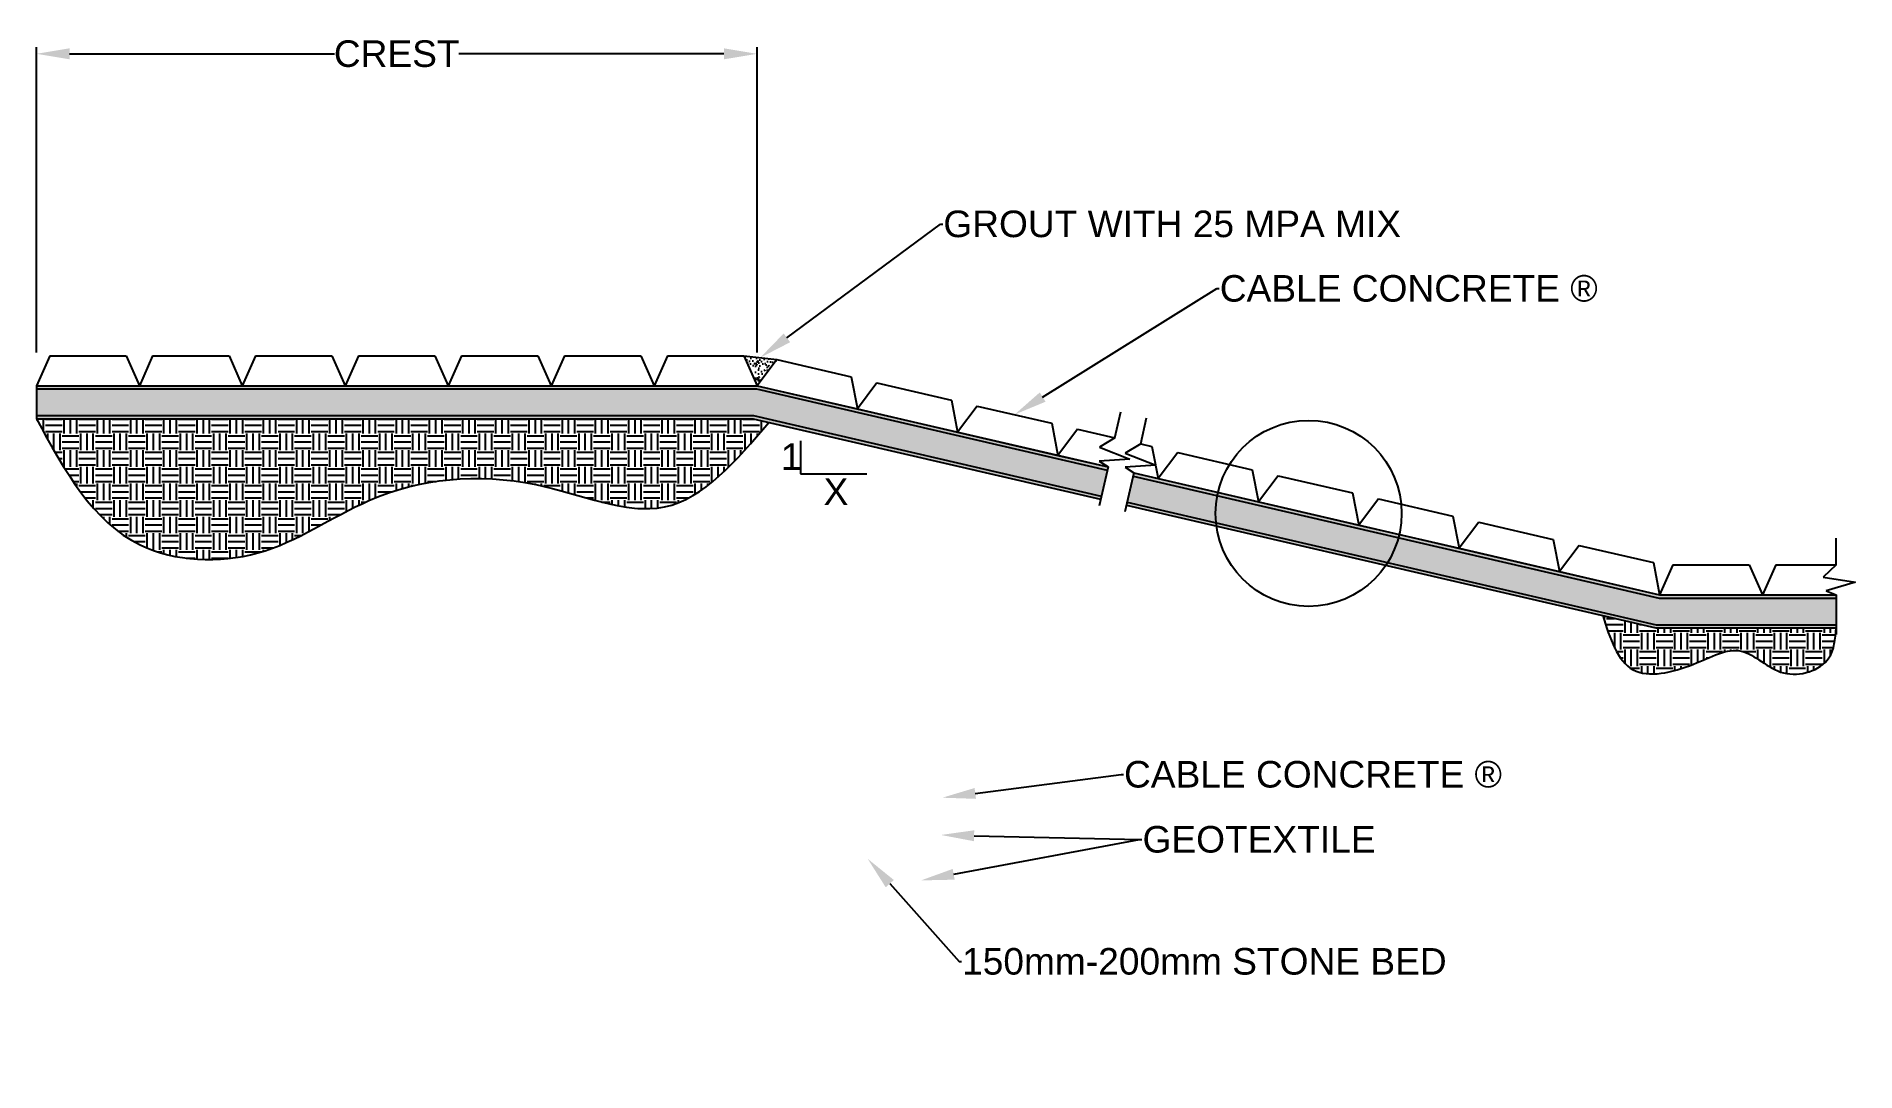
# Model space of a CAD drawing. Header units: inches. Extents: x 4 to 278, y -101 to 54.
import ezdxf
from ezdxf import colors
from ezdxf.entities.mleader import LeaderData, LeaderLine
from ezdxf.math import Vec2, Vec3

# ---------------------------------------------------------------- set-up
doc = ezdxf.new("R2010")
doc.units = ezdxf.units.IN
doc.header["$MEASUREMENT"] = 0
doc.styles.get("Standard").update_dxf_attribs({"font": 'arial.ttf'})
doc.dimstyles.get("Standard").update_dxf_attribs({"dimtxt": 4, "dimasz": 5, "dimexe": 1, "dimexo": 5, "dimgap": 0.09, "dimtad": 0, "dimtih": 1, "dimtoh": 1, "dimdec": 0, "dimzin": 0, "dimdsep": 46, "dimtxsty": 'Standard', "dimcen": 0.09, "dimadec": 0, "dimazin": 0, "dimtfac": 1, "dimtdec": 0, "dimtofl": 0, "dimtmove": 0, "dimatfit": 3, "dimfxl": 1, "dimtolj": 1, "dimtzin": 0, "dimarcsym": 0})

# ---------------------------------------------------------------- blocks, each defined once
blk = doc.blocks.new('*D1')
at = {"color": 0, "lineweight": -2, "transparency": 16777216}
for p, q in [((3.62, 6.91), (3.62, 52.87)), ((112.12, 6.91), (112.12, 52.87)), ((8.62, 51.87), (48.5, 51.87)), ((107.12, 51.87), (67.23, 51.87))]:
    blk.add_line(p, q, dxfattribs=at)
at = {"color": 0, "transparency": 16777216}
for points in [[(8.62, 52.7), (8.62, 51.04), (3.62, 51.87)], [(107.12, 52.7), (107.12, 51.04), (112.12, 51.87)]]:
    blk.add_solid(points, dxfattribs=at)
at = {"layer": 'Defpoints', "color": 0, "transparency": 16777216}
for p in [(112.12, 51.87), (3.62, 1.91), (112.12, 1.91)]:
    blk.add_point(p, dxfattribs=at)
at = {"color": 0, "transparency": 16777216, "insert": (57.87, 51.87), "char_height": 4, "attachment_point": 5}
blk.add_mtext('\\A1;CREST', dxfattribs=at)

msp = doc.modelspace()

# ---------------------------------------------------------------- hatches: boundary and pattern name
h = msp.add_hatch()
h.set_pattern_fill('AR-CONC', color=256, scale=0.25)
h.paths.add_polyline_path([(115.08, 5.84), (110.12, 6.41), (112.12, 1.91)])
h = msp.add_hatch()
h.set_pattern_fill('ANSI38', color=256, scale=10)
h.paths.add_polyline_path([(168.86, -11.23), (168.75, -11.72), (247.96, -30.07), (274.58, -30.07), (274.58, -29.57), (248.02, -29.57)])
h.paths.add_polyline_path([(167.85, -15.62), (167.74, -16.1), (247.45, -34.57), (274.58, -34.57), (274.58, -34.07), (247.5, -34.07)])
h.paths.add_polyline_path([(112.12, 1.91), (3.62, 1.91), (3.62, 1.41), (112.06, 1.41), (164.85, -10.82), (164.97, -10.33)])
h.paths.add_polyline_path([(111.6, -2.59), (3.62, -2.59), (3.62, -3.09), (111.54, -3.09), (163.84, -15.2), (163.95, -14.71)])
h = msp.add_hatch()
h.set_pattern_fill('GRAVEL', color=256, scale=5)
h.set_pattern_definition([(228.01279, (3.6, 5), (-40, -45), [0.67268, -66.59544]), (184.96974, (3.15, 4.5), (60, 5), [1.15434, -114.279624]), (132.51045, (2, 4.4), (50, -55), [0.81394, -80.58016]), (267.27369, (0.05, 3.15), (5, 100), [1.05119, -104.06779]), (292.83365, (0, 2.1), (-25, 60), [1.030775, -102.046866]), (357.27369, (0.4, 1.15), (-100, 5), [1.05119, -104.06779]), (37.69424, (1.45, 1.1), (-65, -50), [1.390145, -137.62424]), (72.25533, (2.55, 1.95), (35, 110), [1.31244, -129.93161]), (121.42957, (2.95, 3.2), (-40, 65), [1.05475, -104.420366]), (175.23636, (2.4, 4.1), (55, -5), [1.20416, -59.00381]), (222.39744, (1.2, 4.2), (-60, -55), [1.55724, -154.166875]), (138.81407, (5, 3.1), (-35, 30), [0.531505, -52.619224]), (171.46923, (4.6, 3.45), (65, -10), [1.011185, -100.10756]), (225, (3.6, 3.6), (-6e-16, -5), [0.707105, -6.36396]), (203.1986, (3.25, 4.2), (25, 10), [0.38079, -37.698076]), (291.8014, (2.9, 4.05), (-5, 15), [0.538515, -26.38731]), (30.96376, (3.1, 3.55), (15, 10), [0.874645, -28.280114]), (161.56505, (3.85, 4), (10, -5), [0.632455, -15.17893]), (16.38954, (0, 4.05), (50, 15), [0.886, -87.714226]), (70.34618, (0.85, 4.3), (-20, -55), [0.743305, -73.58704]), (293.1986, (3.85, 5), (-10, 25), [0.761575, -37.31729]), (343.61046, (4.15, 4.3), (-50, 15), [0.886, -87.714226]), (339.44395, (0, 0.95), (-25, 10), [0.8544, -41.86562]), (294.77514, (0.8, 0.65), (-25, 55), [0.71589, -70.873215]), (66.8014, (3.9, 0), (10, 25), [0.761575, -37.31729]), (17.35402, (4.2, 0.7), (-65, -20), [0.838155, -82.97712]), (69.44395, (1.45, 0), (-10, -25), [0.4272, -42.29282]), (101.30993, (3.6, 0), (-5, 20), [0.25495, -25.24015]), (165.96376, (3.55, 0.25), (15, -5), [1.030775, -19.58475]), (186.00901, (2.55, 0.5), (50, 5), [0.95525, -94.569616]), (303.69007, (3.1, 3.1), (-5, 10), [0.72111, -17.30665]), (353.15723, (3.5, 2.5), (85, -10), [1.25897, -124.63781]), (60.9454, (4.75, 2.35), (-20, -35), [0.51478, -50.96337]), (90, (5, 2.8), (-5, 5), [0.3, -4.7]), (120.25644, (2.45, 0.65), (20, -35), [0.69462, -68.7676]), (48.01279, (2.1, 1.25), (40, 45), [1.34536, -65.92276]), (0, (3, 2.25), (5, 5), [1.3, -3.7]), (325.30485, (4.3, 2.25), (50, -35), [0.79057, -78.26637]), (254.0546, (4.95, 1.8), (-5, -20), [0.72801, -35.67254]), (207.645975, (4.75, 1.1), (-95, -50), [1.185325, -117.34737]), (175.42608, (3.7, 0.55), (-65, 5), [1.253995, -124.14537])])
h.paths.add_polyline_path([(112.06, 1.41), (3.62, 1.41), (3.62, -2.59), (111.6, -2.59), (163.95, -14.71), (164.85, -10.82)])
h.paths.add_polyline_path([(168.75, -11.72), (167.85, -15.62), (247.5, -34.07), (274.58, -34.07), (274.58, -30.07), (247.96, -30.07)])
h = msp.add_hatch()
h.set_pattern_fill('EARTH', color=256, scale=10)
edge = h.paths.add_edge_path()
edge.add_spline(control_points=[(3.62, -3.09), (7.84, -10.84), (15.12, -24.18), (38.15, -25.19), (54.96, -12.71), (76.88, -10.45), (99.37, -20.71), (109.01, -9.38), (113.89, -3.63)], knot_values=[0, 0, 0, 0, 24.593744, 42.332308, 60.838813, 86.064695, 105.723977, 125.936179, 125.936179, 125.936179, 125.936179], degree=3, periodic=0)
edge.add_line((113.89, -3.63), (111.54, -3.09))
edge.add_line((111.54, -3.09), (3.62, -3.09))
h = msp.add_hatch()
h.set_pattern_fill('EARTH', color=256, scale=10)
edge = h.paths.add_edge_path()
edge.add_spline(control_points=[(239.45, -32.71), (240.55, -36.15), (242.71, -42.93), (252.79, -40.66), (260.46, -36.24), (266.08, -42.9), (274.18, -40.39), (274.47, -36.21), (274.58, -34.57)], knot_values=[0, 0, 0, 0, 9.339159, 18.459969, 25.932242, 33.091763, 40.286003, 44.93037, 44.93037, 44.93037, 44.93037], degree=3, periodic=0)
edge.add_line((274.58, -34.57), (247.45, -34.57))
edge.add_line((247.45, -34.57), (239.45, -32.71))

# ---------------------------------------------------------------- linework, layer by layer
for p, q in [((5.62, 6.41), (3.62, 1.91)), ((5.62, 6.41), (17.12, 6.41)), ((17.12, 6.41), (19.12, 1.91)), ((21.12, 6.41), (19.12, 1.91)), ((21.12, 6.41), (32.62, 6.41)), ((32.62, 6.41), (34.62, 1.91)), ((36.62, 6.41), (34.62, 1.91)), ((36.62, 6.41), (48.12, 6.41)), ((48.12, 6.41), (50.12, 1.91)), ((52.12, 6.41), (50.12, 1.91)), ((52.12, 6.41), (63.62, 6.41)), ((63.62, 6.41), (65.62, 1.91)), ((67.62, 6.41), (65.62, 1.91)), ((67.62, 6.41), (79.12, 6.41)), ((79.12, 6.41), (81.12, 1.91)), ((83.12, 6.41), (81.12, 1.91)), ((83.12, 6.41), (94.62, 6.41)), ((94.62, 6.41), (96.62, 1.91)), ((98.62, 6.41), (96.62, 1.91)), ((98.62, 6.41), (110.12, 6.41)), ((110.12, 6.41), (112.12, 1.91)), ((110.12, 6.41), (115.08, 5.84)), ((115.08, 5.84), (112.12, 1.91)), ((115.08, 5.84), (126.28, 3.25)), ((126.28, 3.25), (127.22, -1.59)), ((3.62, 1.91), (19.12, 1.91)), ((3.62, 1.91), (112.12, 1.91)), ((3.62, 1.91), (3.62, 1.41)), ((3.62, 1.41), (112.06, 1.41)), ((3.62, 1.41), (3.62, -2.59)), ((19.12, 1.91), (34.62, 1.91)), ((34.62, 1.91), (50.12, 1.91)), ((50.12, 1.91), (65.62, 1.91)), ((65.62, 1.91), (81.12, 1.91)), ((81.12, 1.91), (96.62, 1.91)), ((96.62, 1.91), (112.12, 1.91)), ((112.06, 1.41), (164.85, -10.82)), ((112.12, 1.91), (127.22, -1.59)), ((112.12, 1.91), (164.97, -10.33)), ((130.18, 2.35), (127.22, -1.59)), ((130.18, 2.35), (141.38, -0.25)), ((3.62, -2.59), (111.6, -2.59)), ((3.62, -2.59), (3.62, -3.09)), ((111.6, -2.59), (163.95, -14.71)), ((127.22, -1.59), (142.32, -5.08)), ((141.38, -0.25), (142.32, -5.08)), ((145.28, -1.15), (142.32, -5.08)), ((145.28, -1.15), (156.48, -3.75)), ((165.98, -5.95), (166.88, -2.05)), ((3.62, -3.09), (111.54, -3.09)), ((111.54, -3.09), (163.84, -15.2)), ((142.32, -5.08), (157.42, -8.58)), ((156.48, -3.75), (157.42, -8.58)), ((160.38, -4.65), (157.42, -8.58)), ((160.38, -4.65), (165.98, -5.95)), ((169.88, -6.85), (170.78, -2.95)), ((118.65, -6.38), (118.65, -11.38)), ((165.98, -5.95), (163.68, -7.33)), ((163.68, -7.33), (168.26, -9.14)), ((169.88, -6.85), (167.57, -8.23)), ((169.88, -6.85), (171.58, -7.24)), ((171.58, -7.24), (172.12, -10.03)), ((175.48, -8.15), (172.52, -12.08)), ((175.48, -8.15), (186.68, -10.74)), ((157.42, -8.58), (164.97, -10.33)), ((164.97, -10.33), (163.61, -16.18)), ((168.26, -9.14), (163.64, -9.44)), ((163.64, -9.44), (164.97, -10.33)), ((172.16, -10.04), (167.53, -10.34)), ((167.53, -10.34), (168.86, -11.23)), ((167.57, -8.23), (172.16, -10.04)), ((172.12, -10.05), (172.52, -12.08)), ((186.68, -10.74), (187.62, -15.58)), ((118.65, -11.38), (128.65, -11.38)), ((168.86, -11.23), (167.51, -17.08)), ((168.75, -11.72), (247.96, -30.07)), ((168.86, -11.23), (172.52, -12.08)), ((168.86, -11.23), (248.02, -29.57)), ((172.52, -12.08), (187.62, -15.58)), ((190.58, -11.64), (187.62, -15.58)), ((190.58, -11.64), (201.78, -14.24)), ((167.74, -16.1), (247.45, -34.57)), ((167.85, -15.62), (247.5, -34.07)), ((187.62, -15.58), (202.72, -19.07)), ((201.78, -14.24), (202.72, -19.07)), ((205.68, -15.14), (202.72, -19.07)), ((205.68, -15.14), (216.88, -17.74)), ((202.72, -19.07), (217.82, -22.57)), ((216.88, -17.74), (217.82, -22.57)), ((220.78, -18.64), (217.82, -22.57)), ((220.78, -18.64), (231.98, -21.23)), ((231.98, -21.23), (232.92, -26.07)), ((274.58, -25.07), (274.58, -21.07)), ((217.82, -22.57), (232.92, -26.07)), ((235.88, -22.14), (232.92, -26.07)), ((235.88, -22.14), (247.08, -24.73)), ((232.92, -26.07), (248.02, -29.57)), ((247.08, -24.73), (248.02, -29.57)), ((250.02, -25.07), (248.02, -29.57)), ((250.02, -25.07), (261.52, -25.07)), ((261.52, -25.07), (263.52, -29.57)), ((265.52, -25.07), (263.52, -29.57)), ((265.52, -25.07), (274.58, -25.07)), ((274.58, -25.07), (272.65, -26.93)), ((272.65, -26.93), (277.52, -27.66)), ((247.96, -30.07), (274.58, -30.07)), ((248.02, -29.57), (263.52, -29.57)), ((248.02, -29.57), (274.58, -29.57)), ((263.52, -29.57), (274.58, -29.57)), ((277.52, -27.66), (273.09, -29)), ((273.09, -29), (274.58, -29.57)), ((274.58, -29.57), (274.58, -35.57)), ((247.45, -34.57), (274.58, -34.57)), ((247.5, -34.07), (274.58, -34.07))]:
    msp.add_line(p, q)
msp.add_circle((195.17, -17.32), 14)
for points in [[(3.62, -3.09), (19.25, -22.07), (36.95, -23.27), (53.69, -15.38), (78.8, -12.99), (98.17, -16.34), (113.89, -3.63)], [(239.45, -32.71), (244.02, -40.86), (253.1, -40.02), (260.31, -38.05), (266.68, -41.33), (273.51, -39.08), (274.58, -34.57)]]:
    msp.add_spline(points, degree=3)

# ---------------------------------------------------------------- texts
at = {"char_height": 4, "attachment_point": 1}
for s, width, insert in [('1', 2.7934, (115.71, -6.78)), ('X', 5.5869, (122.14, -12.04))]:
    msp.add_mtext_dynamic_manual_height_columns(s, width=width, gutter_width=1, heights=[0], dxfattribs=dict(at, insert=insert))

# ---------------------------------------------------------------- dimensions: what is measured, and where the dimension line sits
dim = msp.add_linear_dim(base=(112.12, 51.87), p1=(3.62, 1.91), p2=(112.12, 1.91), text='CREST', dimstyle='Standard')
dim.commit()
dim.dimension.update_dxf_attribs({"geometry": '*D1', "text_midpoint": (57.87, 51.87)})

# ---------------------------------------------------------------- leaders
ml = msp.add_multileader_mtext('Standard')
ml.set_content('GROUT WITH 25 MPA MIX', color=256)
ml.set_leader_properties()
ml.build(insert=Vec2(0, 0))
ml.multileader.update_dxf_attribs({"dogleg_length": 0.36, "arrow_head_size": 5})
ctx = ml.context
ctx.base_point, ctx.arrow_head_size, ctx.landing_gap_size, ctx.plane_origin = Vec3(140.08, 26.24), 5, 0.09, Vec3(112.6, 6.13)
notes = []
notes.append((ctx, [(0, (1, 1, 0), (139.72, 26.24), (1, 0), 0.36, [(0, [(112.6, 6.13)], 0, [])])]))
ctx.mtext.insert, ctx.mtext.flow_direction = Vec3(140.17, 28.27), 5
ml = msp.add_multileader_mtext('Standard')
ml.set_content('CABLE CONCRETE ®', color=256)
ml.set_leader_properties()
ml.build(insert=Vec2(0, 0))
ml.multileader.update_dxf_attribs({"dogleg_length": 0.36, "arrow_head_size": 5})
ctx = ml.context
ctx.base_point, ctx.arrow_head_size, ctx.landing_gap_size, ctx.plane_origin = Vec3(181.7, 16.53), 5, 0.09, Vec3(150.88, -2.45)
notes.append((ctx, [(0, (1, 1, 0), (181.34, 16.53), (1, 0), 0.36, [(0, [(150.88, -2.45)], 0, [])])]))
ctx.mtext.insert, ctx.mtext.flow_direction = Vec3(181.79, 18.56), 5
ml = msp.add_multileader_mtext('Standard')
ml.set_content('CABLE CONCRETE ®', color=256)
ml.set_leader_properties()
ml.build(insert=Vec2(0, 0))
ml.multileader.update_dxf_attribs({"dogleg_length": 0.36, "arrow_head_size": 5})
ctx = ml.context
ctx.base_point, ctx.arrow_head_size, ctx.landing_gap_size, ctx.plane_origin = Vec3(167.28, -56.62), 5, 0.09, Vec3(140.02, -60.12)
notes.append((ctx, [(0, (1, 1, 0), (166.92, -56.62), (1, 0), 0.36, [(0, [(140.02, -60.12)], 0, [])])]))
ctx.mtext.insert, ctx.mtext.flow_direction = Vec3(167.37, -54.59), 5
ml = msp.add_multileader_mtext('Standard')
ml.set_content('', color=256)
ml.set_leader_properties()
ml.build(insert=Vec2(0, 0))
ml.multileader.update_dxf_attribs({"dogleg_length": 0.36, "arrow_head_size": 5})
ctx = ml.context
ctx.base_point, ctx.arrow_head_size, ctx.landing_gap_size, ctx.plane_origin = Vec3(170.07, -66.42), 5, 0.09, Vec3(136.81, -72.57)
notes.append((ctx, [(0, (1, 1, 0), (169.71, -66.42), (1, 0), 0.36, [(0, [(136.81, -72.57)], 0, [])])]))
ctx.mtext.insert, ctx.mtext.flow_direction = Vec3(170.16, -64.42), 5
ml = msp.add_multileader_mtext('Standard')
ml.set_content('GEOTEXTILE', color=256)
ml.set_leader_properties()
ml.build(insert=Vec2(0, 0))
ml.multileader.update_dxf_attribs({"dogleg_length": 0.36, "arrow_head_size": 5})
ctx = ml.context
ctx.base_point, ctx.arrow_head_size, ctx.landing_gap_size, ctx.plane_origin = Vec3(170.07, -66.42), 5, 0.09, Vec3(139.8, -65.73)
notes.append((ctx, [(0, (1, 1, 0), (169.71, -66.42), (1, 0), 0.36, [(0, [(139.8, -65.73)], 0, [])])]))
ctx.mtext.insert, ctx.mtext.flow_direction = Vec3(170.16, -64.38), 5
ml = msp.add_multileader_mtext('Standard')
ml.set_content('150mm-200mm STONE BED', color=256)
ml.set_leader_properties()
ml.build(insert=Vec2(0, 0))
ml.multileader.update_dxf_attribs({"dogleg_length": 0.36, "arrow_head_size": 5})
ctx = ml.context
ctx.base_point, ctx.arrow_head_size, ctx.landing_gap_size, ctx.plane_origin = Vec3(142.9, -84.78), 5, 0.09, Vec3(128.78, -69.32)
notes.append((ctx, [(0, (1, 1, 0), (142.54, -84.78), (1, 0), 0.36, [(0, [(128.78, -69.32)], 0, [])])]))
ctx.mtext.insert, ctx.mtext.flow_direction = Vec3(142.99, -82.75), 5
for ctx, leaders in notes:
    for number, flags, end, landing, length, lines in leaders:
        leader = LeaderData()
        leader.index, (leader.has_last_leader_line, leader.has_dogleg_vector, leader.attachment_direction) = number, flags
        leader.last_leader_point, leader.dogleg_vector, leader.dogleg_length = Vec3(end), Vec3(landing), length
        for number, points, colour, breaks in lines:
            line = LeaderLine()
            line.index, line.vertices, line.color, line.breaks = number, Vec3.list(points), colors.encode_raw_color(colour), breaks
            leader.lines.append(line)
        ctx.leaders.append(leader)

doc.saveas('drawing.dxf')
